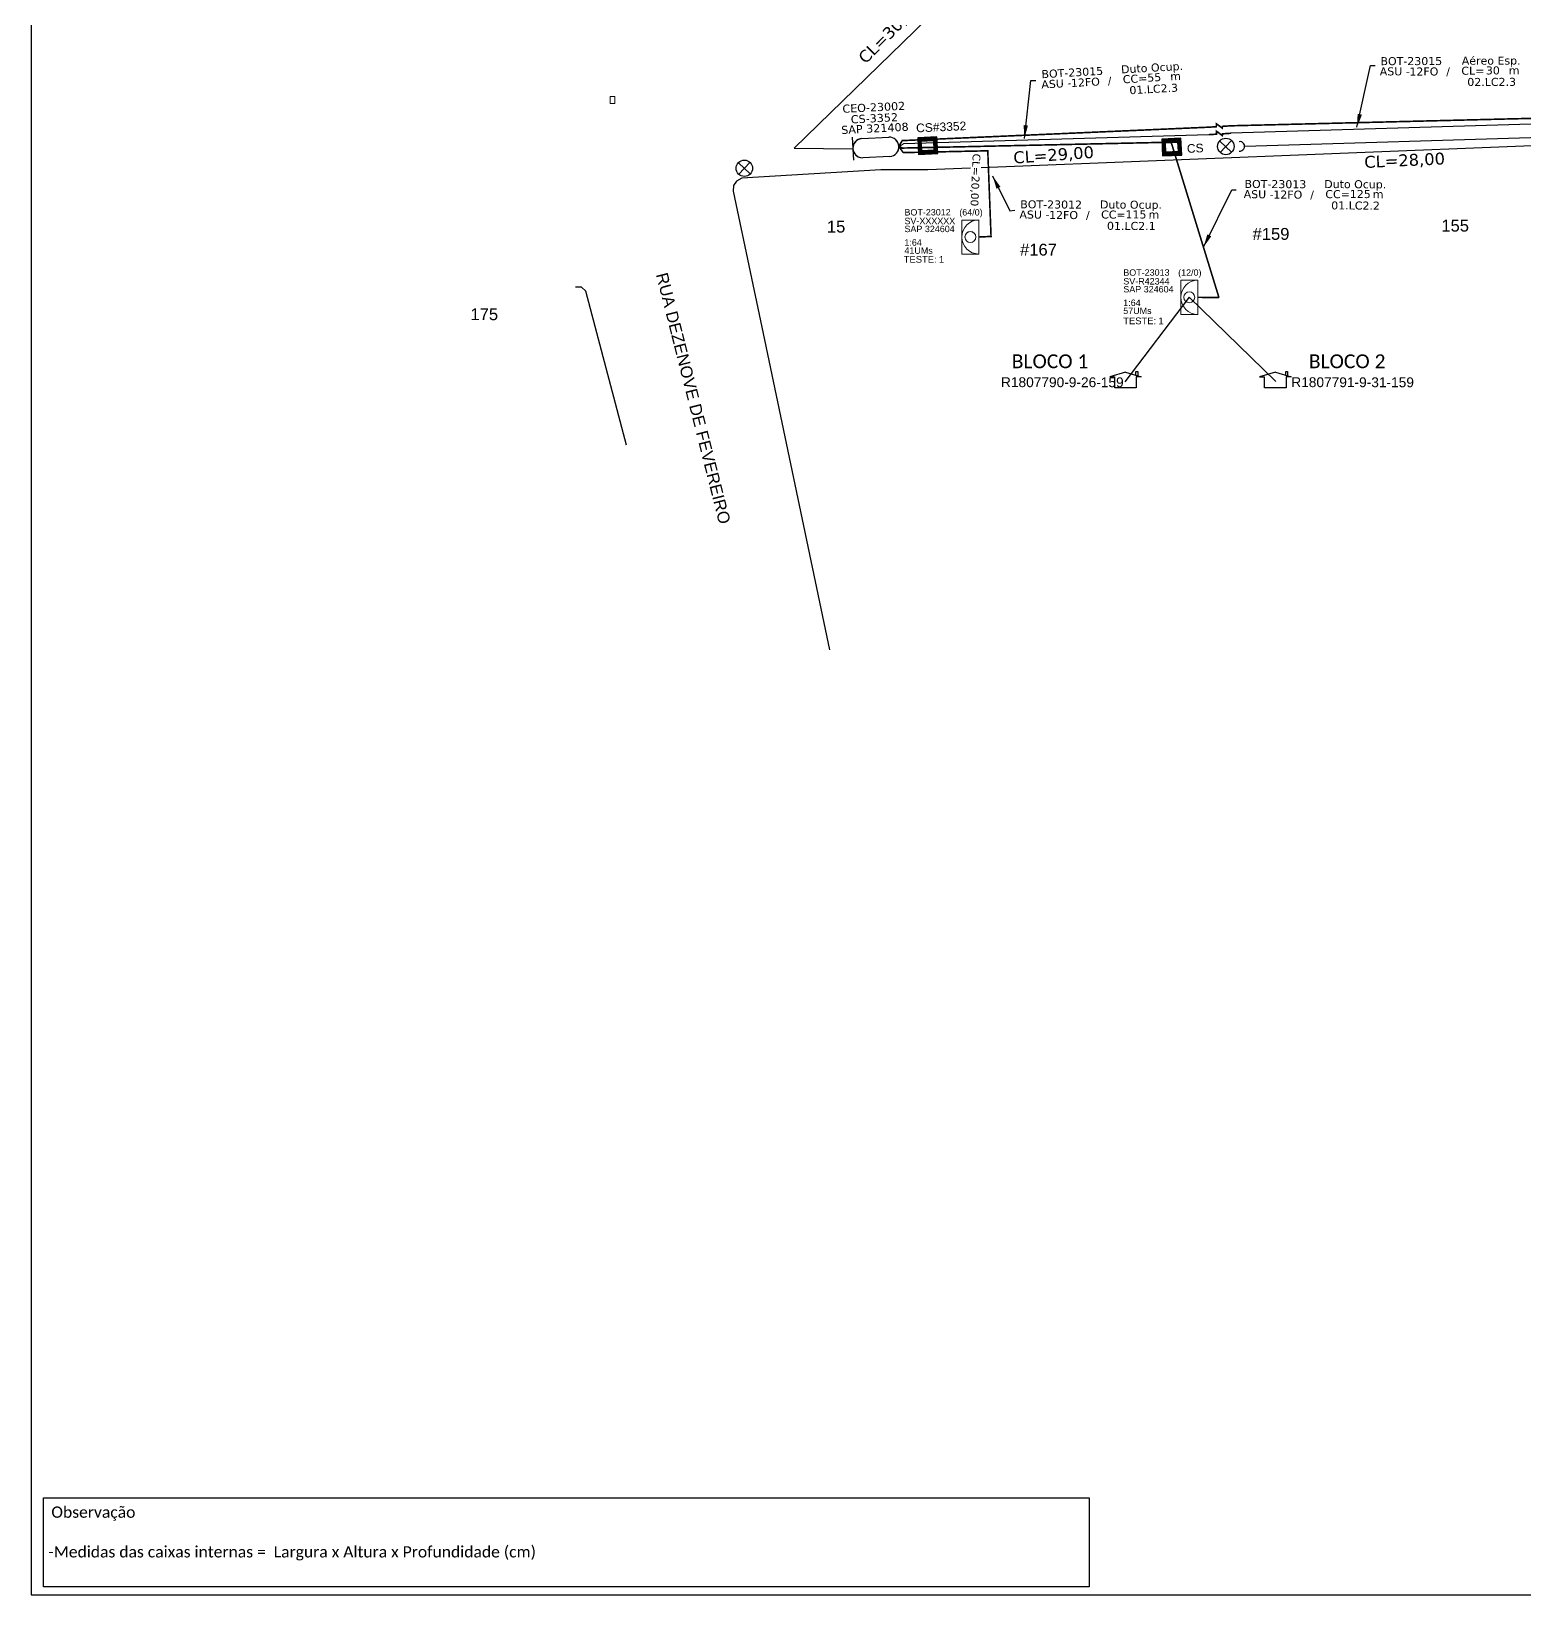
# Model space of a CAD drawing. Header units: metres. Extents: x -553 to 1164, y 1114 to 1708.
# Drawn here: x -553 to -329.1, y 1114.4 to 1348.8 of the extents above; entities that cross this region are included whole.
import ezdxf
from ezdxf.enums import TextEntityAlignment as Align

# ---------------------------------------------------------------- set-up
doc = ezdxf.new("R2010")
doc.units = ezdxf.units.M
for name, color, linetype in [('10.1-Caixas Subterrâneas', 5, 'Continuous'), ('20.4-CEOS', 1, 'Continuous'), ('20.5-CEO', 1, 'Continuous'), ('Ancoragem Fachada', 7, 'Continuous'), ('CAP a instalar', 1, 'Continuous'), ('celulas gpon', 7, 'Continuous'), ('label_cabos', 7, 'Continuous'), ('locais', 7, 'Continuous'), ('Numeração Texto', 34, 'Continuous'), ('QUADRA', 7, 'Continuous'), ('Subida Lateral', 5, 'Continuous'), ('surveys', 7, 'Continuous'), ('surveys legendas', 7, 'Continuous')]:
    doc.layers.add(name, color=color, linetype=linetype)
for name, color, linetype, lineweight in [("20.0-LEGENDA DOS CDO'S", 1, 'Continuous', 0), ('20.1-CDO_INTERIOR', 1, 'Continuous', 0), ('20.6-CORDOALHA_SUPORTE', 7, 'Continuous', 25), ('Segmento Logradouro Texto', 238, 'Continuous', 0)]:
    doc.layers.add(name, color=color, linetype=linetype, lineweight=lineweight)
doc.styles.add('ARIAL', font='arial.ttf')
doc.styles.add('DIGICADE', font='arial.ttf')
doc.styles.add('ROMANS', font='arial.ttf')
doc.styles.add('siredit', font='verdana.ttf')
doc.styles.add('WMF-Calibri0', font='calibri.ttf')
doc.linetypes.add('FENCELINE1', pattern='A,0.25,-0.1,[133,ltypeshp.shx,S=0.1,R=0,X=-0.1,Y=0],-0.1,1', length=1.45)
doc.dimstyles.new('CC', dxfattribs={"dimtxt": 1, "dimasz": 2, "dimexe": 0.18, "dimexo": 0.0625, "dimgap": 0.09, "dimtad": 0, "dimdec": 0, "dimrnd": 1, "dimzin": 0, "dimdsep": 46, "dimtxsty": 'siredit', "dimblk": 'NONE', "dimcen": 0, "dimse1": 1, "dimse2": 1, "dimsd1": 1, "dimsd2": 1, "dimclrt": 7, "dimadec": 0, "dimazin": 0, "dimtfac": 1, "dimtdec": 0, "dimtofl": 0, "dimtmove": 0, "dimatfit": 3, "dimfxl": 1, "dimtolj": 1, "dimtzin": 0, "dimarcsym": 0})

# ---------------------------------------------------------------- blocks, each defined once
blk = doc.blocks.new('SURVEY_SURVEY')
for p, q in [((0, 0.0000127), (-0.0000126, 0.000009)), ((0, 0.0000127), (0.0000126, 0.000009)), ((0.0000084, 0.0000132), (0.0000098, 0.0000132)), ((0.0000084, 0.0000103), (0.0000084, 0.0000132)), ((0.0000098, 0.0000132), (0.0000098, 0.0000099)), ((-0.0000126, 0.000009), (-0.0000086, 0.000009)), ((-0.0000086, 0), (-0.0000086, 0.000009)), ((0.0000086, 0), (-0.0000086, 0)), ((0.0000126, 0.000009), (0.0000086, 0.000009)), ((0.0000086, 0.000009), (0.0000086, 0))]:
    blk.add_line(p, q)
blk = doc.blocks.new('POLE_POLE')
at = {"color": 1}
for p, q in [((-0.0000033, 0.0000125), (0.0000083, 0.0000017)), ((0.0000079, 0.0000128), (-0.0000029, 0.0000013))]:
    blk.add_line(p, q, dxfattribs=at)
blk.add_circle((0.0000026, 0.0000072), 0.00000805, dxfattribs=at)
blk = doc.blocks.new('Inst CDOI-12 ADAP C-SPL 1x 1-8')
at = {"layer": '20.1-CDO_INTERIOR', "color": 1, "lineweight": 18}
blk.add_lwpolyline([(-2.12, -2.13), (-2.12, 2.12), (0, 2.12), (0.01, -2.13)], close=True, dxfattribs=at)
blk.add_circle((-1.06, 0), 0.68, dxfattribs=at)
blk.add_arc((0.01, 0), 2.13, 90.0276, 270.0276, dxfattribs=at)
at = {"layer": "20.0-LEGENDA DOS CDO'S"}
for tag, p, style, flags in [('ID_ATIVIDADE', (-9.3, 3.78), 'ARIAL', 3), ('FATOR', (-1.5, 3.78), 'ARIAL', 1), ('QTDE', (-9.18, -3.66), 'DIGICADE', 3)]:
    blk.add_attdef(tag, p, '', height=0.8, rotation=0.118, dxfattribs=dict(at, style=style, flags=flags))
at = {"layer": "20.0-LEGENDA DOS CDO'S", "style": 'ARIAL'}
for tag, p, rotation in [('SURVEY', (-9.3, 1.6), 359.9724), ('FID', (-9.3, 2.69), 0.118), ('SAP', (-9.3, 0.61), 359.9724), ('1:XX', (-9.31, -1.08), 359.9724), ('UMS', (-9.31, -2.09), 359.9724)]:
    blk.add_attdef(tag, p, '', height=0.8, rotation=rotation, dxfattribs=at)
blk.add_attdef('FIBRAS_UTILIZADAS', text='', height=0.8, rotation=359.9724, dxfattribs=at).set_placement((-0.99, 2.69), align=Align.CENTER)
blk = doc.blocks.new('*X12')
at = {"color": 0, "linetype": 'Continuous'}
for p, q in [((-1.25, 0.34099), (-0.49099, 1.1)), ((-1.25, 0.517767), (-0.667767, 1.1)), ((-1.25, 0.694544), (-0.844544, 1.1)), ((-1.25, 0.87132), (-1.02132, 1.1)), ((-1.25, 1.048097), (-1.198097, 1.1)), ((-1.25, 0.164214), (-0.8035, 0.610714)), ((-1.25, -0.012563), (-0.8035, 0.433937)), ((-1.25, -0.18934), (-0.8035, 0.25716)), ((-1.25, -0.366117), (-0.8035, 0.080383)), ((-0.789214, 0.625), (-0.314214, 1.1)), ((-0.612437, 0.625), (-0.137437, 1.1)), ((-0.43566, 0.625), (0.03934, 1.1)), ((-0.258883, 0.625), (0.216117, 1.1)), ((-0.082107, 0.625), (0.392893, 1.1)), ((0.09467, 0.625), (0.56967, 1.1)), ((0.271447, 0.625), (0.746447, 1.1)), ((0.448223, 0.625), (0.923223, 1.1)), ((0.625, 0.625), (1.1, 1.1)), ((0.801777, 0.625), (1.25, 1.073223)), ((0.8035, 0.449947), (1.25, 0.896447)), ((0.8035, 0.27317), (1.25, 0.71967)), ((0.8035, 0.096393), (1.25, 0.542893)), ((0.8035, -0.080383), (1.25, 0.366117)), ((0.8035, -0.25716), (1.25, 0.18934)), ((0.8035, -0.433937), (1.25, 0.012563)), ((-1.25, -0.542893), (-0.8035, -0.096393)), ((-1.25, -0.71967), (-0.8035, -0.27317)), ((-1.25, -0.896447), (-0.8035, -0.449947)), ((-1.25, -1.073223), (-0.801777, -0.625)), ((-1.1, -1.1), (-0.625, -0.625)), ((-0.923223, -1.1), (-0.448223, -0.625)), ((-0.746447, -1.1), (-0.271447, -0.625)), ((-0.56967, -1.1), (-0.09467, -0.625)), ((-0.392893, -1.1), (0.082107, -0.625)), ((-0.216117, -1.1), (0.258883, -0.625)), ((-0.03934, -1.1), (0.43566, -0.625)), ((0.137437, -1.1), (0.612437, -0.625)), ((0.314214, -1.1), (0.789214, -0.625)), ((0.49099, -1.1), (1.25, -0.34099)), ((0.667767, -1.1), (1.25, -0.517767)), ((0.8035, -0.610714), (1.25, -0.164214)), ((0.844544, -1.1), (1.25, -0.694544)), ((1.02132, -1.1), (1.25, -0.87132)), ((1.198097, -1.1), (1.25, -1.048097))]:
    blk.add_line(p, q, dxfattribs=at)
blk = doc.blocks.new('MANHOLE_MQ')
at = {"color": 0, "linetype": 'Continuous'}
for p, q in [((0.0000062, 0.0000057), (-0.0000063, 0.0000057)), ((-0.0000063, 0.0000057), (-0.0000063, -0.0000053)), ((-0.000004, 0.0000033), (0.000004, 0.0000033)), ((-0.000004, -0.0000029), (-0.000004, 0.0000033)), ((0.000004, 0.0000033), (0.000004, -0.0000029)), ((0.0000062, -0.0000053), (0.0000062, 0.0000057)), ((-0.0000063, -0.0000053), (0.0000062, -0.0000053)), ((0.000004, -0.0000029), (-0.000004, -0.0000029)), ((0.000004, -0.0000029), (0.000004, -0.0000029))]:
    blk.add_line(p, q, dxfattribs=at)
at = {"color": 0, "linetype": 'Continuous', "xscale": 5e-06, "yscale": 5e-06, "zscale": 1e-05}
blk.add_blockref('*X12', (0, 0.0000002), dxfattribs=at)
blk = doc.blocks.new('*U60')
at = {"layer": '20.5-CEO'}
for p, q in [((-1.56, 1.26), (1.8, 1.26)), ((1.8, -1.13), (-1.56, -1.13))]:
    blk.add_line(p, q, dxfattribs=at)
blk.add_lwpolyline([(-2.75, 1.51), (-2.75, -1.38)], dxfattribs=at)
for centre, start, end in [((-1.56, 0.07), 90, 270), ((1.8, 0.07), 270, 90)]:
    blk.add_arc(centre, 1.2, start, end, dxfattribs=at)
at = {"layer": '20.5-CEO', "color": 7, "style": 'siredit'}
for tag, p in [('LOCAL', (0.12, 4.23)), ('FID', (0.11, 5.61)), ('SAP', (0.12, 2.97)), ('FIBRAS_RESERVA', (0.12, -1.94))]:
    blk.add_attdef(tag, text='', height=1.01, dxfattribs=at).set_placement(p, align=Align.TOP_CENTER)
for tag, flags, p in [('ID_ATIVIDADE', 3, (0.11, -3.51)), ('FATOR', 1, (0.11, -4.82))]:
    blk.add_attdef(tag, text='', height=1.01, dxfattribs=dict(at, flags=flags)).set_placement(p, align=Align.TOP_CENTER)
at = {"layer": '20.5-CEO', "color": 7, "style": 'siredit', "flags": 3}
blk.add_attdef('QTDE', (-4.88, -7.06), '', height=1.01, dxfattribs=at)
blk = doc.blocks.new('Inst CB DT OCUP CFOA-SM-ASU-120-S-12')
at = {"layer": 'label_cabos', "color": 0, "style": 'siredit'}
for tag, flags, p in [('ID_ATIVIDADE', 3, (1.31, 2.67)), ('FATOR', 1, (11.56, 2.55))]:
    blk.add_attdef(tag, text='', height=1, rotation=359.69, dxfattribs=dict(at, flags=flags)).set_placement(p, align=Align.MIDDLE_CENTER)
for tag, p in [('TIPO_CABO', (1.26, 0)), ('DESTINO_CABO', (3.13, 1.26)), ('CABO', (4.69, -0.05)), ('/', (7.71, -0.05)), ('LANCE', (10.91, 0)), ('TIPO_CABO', (13.11, 1.24)), ('UND', (15.96, 0)), ('FID', (13.15, -1.41))]:
    blk.add_attdef(tag, text='', height=1, rotation=359.69, dxfattribs=at).set_placement(p, align=Align.MIDDLE_CENTER)
blk.add_attdef('QTDE', (12.43, -0.47), '', height=1, rotation=359.69, dxfattribs=at)
blk = doc.blocks.new('_None')
blk = doc.blocks.new('Inst CB ESP CFOA-SM-ASU-120-S-12')
at = {"layer": 'label_cabos', "color": 0, "style": 'siredit'}
for tag, flags, p in [('ID_ATIVIDADE', 3, (1.31, 2.67)), ('FATOR', 1, (11.56, 2.55))]:
    blk.add_attdef(tag, text='', height=1, rotation=359.69, dxfattribs=dict(at, flags=flags)).set_placement(p, align=Align.MIDDLE_CENTER)
for tag, p in [('TIPO_CABO', (1.26, 0)), ('DESTINO_CABO', (3.13, 1.26)), ('CABO', (4.69, -0.05)), ('/', (7.71, -0.05)), ('LANCE', (10.81, 0)), ('TIPO_CABO', (13.11, 1.24)), ('UND', (15.96, 0)), ('FID', (13.15, -1.41))]:
    blk.add_attdef(tag, text='', height=1, rotation=359.69, dxfattribs=at).set_placement(p, align=Align.MIDDLE_CENTER)
blk.add_attdef('QTDE', (12.43, -0.47), '', height=1, rotation=359.69, dxfattribs=at)
blk = doc.blocks.new('Teste  FTTH')
at = {"color": 0, "lineweight": 0, "style": 'ROMANS'}
for tag, p in [('TESTE', (-2.3, -0.29)), ('QTDE', (0.21, -0.29))]:
    blk.add_attdef(tag, p, '', height=0.48, dxfattribs=at)
for tag, p, flags in [('FID', (-2.23, -1.25), 1), ('FATOR', (-2.23, -2.03), 3), ('ID_ATIVIDADE', (-2.23, -2.72), 3)]:
    blk.add_attdef(tag, p, '', height=0.48, dxfattribs=dict(at, flags=flags))

msp = doc.modelspace()

# ---------------------------------------------------------------- linework, layer by layer
at = {"color": 7}
msp.add_lwpolyline([(-552.97, 1114.37), (288.03, 1114.37), (288.03, 1708.37), (-552.97, 1708.37)], close=True, dxfattribs=at)
at = {"color": 4}
for points in [[(-379.36, 1308.87), (-389.01, 1296.18)], [(-379.36, 1308.87), (-366.4, 1296.26)]]:
    msp.add_lwpolyline(points, dxfattribs=at)
msp.add_lwpolyline([(-551.12, 1128.92), (-394.38, 1128.92), (-394.38, 1115.57), (-551.12, 1115.57)], close=True)
at = {"layer": '20.1-CDO_INTERIOR', "color": 8, "lineweight": 18}
msp.add_lwpolyline([(-413.44, 1315.35), (-413.45, 1320.45), (-410.9, 1320.46), (-410.89, 1315.36)], close=True, dxfattribs=at)
msp.add_lwpolyline([(-413.44, 1315.35), (-413.45, 1320.45), (-410.9, 1320.46), (-410.89, 1315.36)], close=True, dxfattribs=at)
msp.add_lwpolyline([(-413.44, 1315.35), (-413.45, 1320.45), (-410.9, 1320.46), (-410.89, 1315.36)], close=True, dxfattribs=at)
msp.add_circle((-412.17, 1317.9), 0.816, dxfattribs=at)
msp.add_circle((-412.17, 1317.9), 0.816, dxfattribs=at)
msp.add_circle((-412.17, 1317.9), 0.816, dxfattribs=at)
msp.add_arc((-410.9, 1317.91), 2.55, 90.0276, 270.0276, dxfattribs=at)
msp.add_arc((-410.9, 1317.91), 2.55, 90.0276, 270.0276, dxfattribs=at)
msp.add_arc((-410.9, 1317.91), 2.55, 90.0276, 270.0276, dxfattribs=at)
at = {"layer": '20.5-CEO', "color": 5}
for p, q in [((-428.43, 1332.66), (-424.41, 1332.86)), ((-428.43, 1332.66), (-424.41, 1332.86)), ((-428.43, 1332.66), (-424.41, 1332.86)), ((-424.26, 1330), (-428.28, 1329.79)), ((-424.26, 1330), (-428.28, 1329.79)), ((-424.26, 1330), (-428.28, 1329.79))]:
    msp.add_line(p, q, dxfattribs=at)
msp.add_lwpolyline([(-429.88, 1332.88), (-429.7, 1329.43)], dxfattribs=at)
msp.add_lwpolyline([(-429.88, 1332.88), (-429.7, 1329.43)], dxfattribs=at)
msp.add_lwpolyline([(-429.88, 1332.88), (-429.7, 1329.43)], dxfattribs=at)
for centre, start, end in [((-428.36, 1331.23), 92.8774, 272.8774), ((-428.36, 1331.23), 92.8774, 272.8774), ((-428.36, 1331.23), 92.8774, 272.8774), ((-424.33, 1331.43), 272.8774, 92.8774), ((-424.33, 1331.43), 272.8774, 92.8774), ((-424.33, 1331.43), 272.8774, 92.8774)]:
    msp.add_arc(centre, 1.44, start, end, dxfattribs=at)
at = {"layer": '20.6-CORDOALHA_SUPORTE'}
msp.add_line((-371.01, 1331.52), (-324.89, 1332.92), dxfattribs=at)
msp.add_arc((-371.78, 1331.5), 0.707, 261.8733, 100.3229, dxfattribs=at)
at = {"layer": 'CAP a instalar', "color": 7, "ltscale": 5}
for p, q in [((-416.84, 1352.38), (-438.59, 1331.25)), ((-422.9, 1331.5), (-422.23, 1331.86)), ((-376.43, 1333.25), (-422.23, 1331.86)), ((-438.59, 1331.25), (-429.79, 1331.15))]:
    msp.add_line(p, q, dxfattribs=at)
at = {"layer": 'CAP a instalar', "color": 7, "linetype": 'FENCELINE1', "ltscale": 5}
msp.add_line((-326.45, 1334.88), (-373.1, 1333.46), dxfattribs=at)
at = {"layer": 'CAP a instalar', "linetype": 'FENCELINE1', "ltscale": 5}
msp.add_line((-373.1, 1333.46), (-373.1, 1333.46), dxfattribs=at)
at = {"layer": 'CAP a instalar', "color": 8, "ltscale": 5, "const_width": 0.24}
for points in [[(-422.9, 1331.5), (-422.39, 1332.36), (-376.45, 1334.37)], [(-422.9, 1331.5), (-422.26, 1330.56)], [(-422.26, 1330.56), (-409.57, 1330.83), (-409.08, 1317.99), (-410.9, 1317.91)]]:
    msp.add_lwpolyline(points, dxfattribs=at)
at = {"layer": 'CAP a instalar', "color": 8, "linetype": 'FENCELINE1', "ltscale": 5, "const_width": 0.24}
msp.add_lwpolyline([(-373.12, 1334.58), (-325.32, 1335.76)], dxfattribs=at)
at = {"layer": 'CAP a instalar', "ltscale": 5, "const_width": 0.24}
for points in [[(-422.9, 1331.5), (-422.39, 1331.24), (-382.08, 1332.12), (-382.08, 1332.12)], [(-382.08, 1332.12), (-374.91, 1308.82)], [(-378.08, 1308.87), (-374.91, 1308.82), (-374.91, 1308.82)]]:
    msp.add_lwpolyline(points, dxfattribs=at)
at = {"layer": 'QUADRA', "color": 3}
for points in [[(-256.03, 1325.24), (-257.82, 1332.64), (-258.46, 1333.27), (-269.63, 1333.27), (-303.21, 1332.43), (-308.84, 1332.43), (-309.63, 1332), (-310.11, 1331.37), (-310.15, 1330.31), (-309.21, 1325.65), (-308.31, 1320.35), (-308.75, 1319.72), (-309.53, 1319.51), (-313.57, 1318.45), (-314.47, 1318.45), (-315.22, 1318.66), (-315.6, 1319.51), (-316.74, 1324.17), (-318.36, 1330.74), (-318.98, 1330.95), (-319.83, 1331.37), (-324.86, 1331.58), (-327.95, 1331.58), (-410.55, 1328.3)], [(-412.15, 1328.23), (-418.55, 1327.98), (-425.58, 1327.98), (-446.46, 1326.71), (-447.24, 1326.28), (-447.71, 1325.65), (-447.75, 1324.8), (-443.25, 1303.43)], [(-463.72, 1286.68), (-469.82, 1309.77), (-470.48, 1310.4), (-471.37, 1310.4)], [(-443.25, 1303.43), (-433.28, 1256.03)]]:
    msp.add_lwpolyline(points, dxfattribs=at)
at = {"layer": 'Segmento Logradouro Texto'}
msp.add_lwpolyline([(-466.18, 1337.93), (-466.18, 1338.99), (-465.46, 1338.99), (-465.46, 1337.93)], close=True, dxfattribs=at)
at = {"layer": 'Subida Lateral', "color": 5, "const_width": 0.24}
for points in [[(-376.45, 1334.37), (-375.31, 1334.44), (-375.3, 1334.88), (-374.42, 1334.24), (-374.38, 1334.5), (-373.12, 1334.58)], [(-376.43, 1333.25), (-375.29, 1333.32), (-375.28, 1333.76), (-374.41, 1333.12), (-374.37, 1333.38), (-373.1, 1333.46)]]:
    msp.add_lwpolyline(points, dxfattribs=at)

# ---------------------------------------------------------------- block references
at = {"color": 8, "lineweight": 0}
ref = msp.add_blockref('Inst CDOI-12 ADAP C-SPL 1x 1-8', (-410.9, 1317.91), dxfattribs=dict(at, xscale=1.2, yscale=1.2, zscale=1.2))
ref.add_attrib('FIBRAS_UTILIZADAS', '(64/0)', dxfattribs={"layer": "20.0-LEGENDA DOS CDO'S", "color": 0, "height": 0.96, "rotation": 359.9724, "style": 'ARIAL'}).set_placement((-412.09, 1321.13), align=Align.CENTER)
ref.add_attrib('SURVEY', 'SV-XXXXXX', (-422.06, 1319.83), dxfattribs={"layer": "20.0-LEGENDA DOS CDO'S", "color": 0, "height": 0.96, "rotation": 359.9724, "style": 'ARIAL'})
ref.add_attrib('SAP', 'SAP 324604', (-422.06, 1318.64), dxfattribs={"layer": "20.0-LEGENDA DOS CDO'S", "color": 0, "height": 0.96, "rotation": 359.9724, "style": 'ARIAL'})
ref.add_attrib('1:XX', '1:64', (-422.07, 1316.61), dxfattribs={"layer": "20.0-LEGENDA DOS CDO'S", "color": 0, "height": 0.96, "rotation": 359.9724, "style": 'ARIAL'})
ref.add_attrib('UMS', '41UMs', (-422.07, 1315.39), dxfattribs={"layer": "20.0-LEGENDA DOS CDO'S", "color": 0, "height": 0.96, "rotation": 359.9724, "style": 'ARIAL'})
ref.add_attrib('FID', 'BOT-23012', (-422.06, 1321.13), dxfattribs={"layer": "20.0-LEGENDA DOS CDO'S", "color": 8, "height": 0.96, "rotation": 0.118, "style": 'ARIAL'})
at = {"color": 0, "lineweight": 0, "xscale": 1.2, "yscale": 1.2, "zscale": 1.2}
msp.add_blockref('Inst CDOI-12 ADAP C-SPL 1x 1-8', (-378.09, 1308.87), dxfattribs=at).add_auto_attribs({'FIBRAS_UTILIZADAS': '(12/0)', 'SURVEY': 'SV-R42344', 'SAP': 'SAP 324604', '1:XX': '1:64', 'UMS': '57UMs', 'FID': 'BOT-23013'})
at = {"layer": '10.1-Caixas Subterrâneas', "color": 30, "xscale": 229527.4222264263, "yscale": 229527.4222264275, "zscale": 229527.4222264265, "rotation": 182.8336503424179}
msp.add_blockref('MANHOLE_MQ', (-418.59, 1331.65), dxfattribs=at)
at = {"layer": '10.1-Caixas Subterrâneas', "color": 5, "xscale": 229527.4222264263, "yscale": 229527.4222264275, "zscale": 229527.4222264265, "rotation": 182.8336503424179}
msp.add_blockref('MANHOLE_MQ', (-382, 1331.43), dxfattribs=at)
at = {"layer": "20.0-LEGENDA DOS CDO'S", "color": 8, "lineweight": 0, "xscale": 2.100599999958962, "yscale": 2.100599998980761, "zscale": 2.1006, "rotation": 3.127576981831233e-05}
msp.add_blockref('Teste  FTTH', (-417.34, 1314.66), dxfattribs=at).add_auto_attribs({'TESTE': 'TESTE:', 'QTDE': '1'})
at = {"layer": "20.0-LEGENDA DOS CDO'S", "lineweight": 0, "xscale": 2.100599999958962, "yscale": 2.100599998980761, "zscale": 2.1006, "rotation": 3.127576981831233e-05}
msp.add_blockref('Teste  FTTH', (-384.43, 1305.44), dxfattribs=at).add_auto_attribs({'TESTE': 'TESTE:', 'QTDE': '1'})
at = {"layer": '20.5-CEO', "color": 5, "lineweight": 0}
ref = msp.add_blockref('*U60', (-426.49, 1331.24), dxfattribs=dict(at, xscale=1.2, yscale=1.2, zscale=1.2, rotation=2.877406813369905))
ref.add_attrib('LOCAL', 'CS-3352', dxfattribs={"color": 5, "height": 1.217, "rotation": 2.8774, "style": 'siredit'}).set_placement((-426.6, 1336.32), align=Align.TOP_CENTER)
ref.add_attrib('SAP', 'SAP 321408', dxfattribs={"color": 5, "height": 1.217, "rotation": 2.8774, "style": 'siredit'}).set_placement((-426.52, 1334.81), align=Align.TOP_CENTER)
ref.add_attrib('FID', 'CEO-23002', dxfattribs={"layer": '20.4-CEOS', "color": 5, "height": 1.212, "rotation": 2.8774, "style": 'siredit'}).set_placement((-426.69, 1337.96), align=Align.TOP_CENTER)
at = {"layer": 'label_cabos', "color": 0, "lineweight": 0}
ref = msp.add_blockref('Inst CB DT OCUP CFOA-SM-ASU-120-S-12', (-400.55, 1340.82), dxfattribs=dict(at, xscale=1.2, yscale=1.2, zscale=1.2, rotation=3.576334335049773))
ref.add_attrib('DESTINO_CABO', 'BOT-23015', dxfattribs={"color": 0, "height": 1.2, "rotation": 3.2663, "style": 'siredit'}).set_placement((-396.9, 1342.57), align=Align.MIDDLE_CENTER)
ref.add_attrib('CABO', '12FO', dxfattribs={"color": 0, "height": 1.2, "rotation": 3.2663, "style": 'siredit'}).set_placement((-394.94, 1341.11), align=Align.MIDDLE_CENTER)
ref.add_attrib('TIPO_CABO', 'Duto Ocup.', dxfattribs={"color": 0, "height": 1.2, "rotation": 3.2663, "style": 'siredit'}).set_placement((-384.95, 1343.29), align=Align.MIDDLE_CENTER)
ref.add_attrib('/', '/', dxfattribs={"color": 0, "height": 1.2, "rotation": 3.2663, "style": 'siredit'}).set_placement((-391.31, 1341.34), align=Align.MIDDLE_CENTER)
ref.add_attrib('TIPO_CABO', 'ASU - ', dxfattribs={"color": 0, "height": 1.2, "rotation": 3.2663, "style": 'siredit'}).set_placement((-399.04, 1340.91), align=Align.MIDDLE_CENTER)
ref.add_attrib('FID', '01.LC2.3', dxfattribs={"color": 0, "height": 1.2, "rotation": 3.2663, "style": 'siredit'}).set_placement((-384.7, 1340.11), align=Align.MIDDLE_CENTER)
ref.add_attrib('LANCE', 'CC=', dxfattribs={"color": 0, "height": 1.2, "rotation": 3.2663, "style": 'siredit'}).set_placement((-387.49, 1341.64), align=Align.MIDDLE_CENTER)
ref.add_attrib('QTDE', '55', (-385.63, 1341.18), dxfattribs={"color": 0, "height": 1.2, "rotation": 3.2663, "style": 'siredit'})
ref.add_attrib('UND', 'm', dxfattribs={"color": 0, "height": 1.2, "rotation": 3.2663, "style": 'siredit'}).set_placement((-381.43, 1342.02), align=Align.MIDDLE_CENTER)
at = {"layer": 'label_cabos'}
ref = msp.add_blockref('Inst CB ESP CFOA-SM-ASU-120-S-12', (-349.82, 1342.73), dxfattribs=dict(at, xscale=1.2, yscale=1.2, zscale=1.2, rotation=0.463463698299631))
ref.add_attrib('DESTINO_CABO', 'BOT-23015', dxfattribs={"color": 0, "height": 1.2, "rotation": 0.1535, "style": 'siredit'}).set_placement((-346.07, 1344.28), align=Align.MIDDLE_CENTER)
ref.add_attrib('TIPO_CABO', 'Aéreo Esp.', dxfattribs={"color": 0, "height": 1.2, "rotation": 0.1535, "style": 'siredit'}).set_placement((-334.1, 1344.35), align=Align.MIDDLE_CENTER)
ref.add_attrib('CABO', '12FO', dxfattribs={"color": 0, "height": 1.2, "rotation": 0.1535, "style": 'siredit'}).set_placement((-344.19, 1342.72), align=Align.MIDDLE_CENTER)
ref.add_attrib('/', '/', dxfattribs={"color": 0, "height": 1.2, "rotation": 0.1535, "style": 'siredit'}).set_placement((-340.56, 1342.75), align=Align.MIDDLE_CENTER)
ref.add_attrib('TIPO_CABO', 'ASU - ', dxfattribs={"color": 0, "height": 1.2, "rotation": 0.1535, "style": 'siredit'}).set_placement((-348.3, 1342.74), align=Align.MIDDLE_CENTER)
ref.add_attrib('FID', '02.LC2.3', dxfattribs={"color": 0, "height": 1.2, "rotation": 0.1535, "style": 'siredit'}).set_placement((-334.03, 1341.16), align=Align.MIDDLE_CENTER)
ref.add_attrib('LANCE', 'CL=', dxfattribs={"color": 0, "height": 1.2, "rotation": 0.1535, "style": 'siredit'}).set_placement((-336.85, 1342.84), align=Align.MIDDLE_CENTER)
ref.add_attrib('QTDE', '30', (-334.9, 1342.28), dxfattribs={"color": 0, "height": 1.2, "rotation": 0.1535, "style": 'siredit'})
ref.add_attrib('UND', 'm', dxfattribs={"color": 0, "height": 1.2, "rotation": 0.1535, "style": 'siredit'}).set_placement((-330.66, 1342.89), align=Align.MIDDLE_CENTER)
at = {"layer": 'label_cabos', "color": 0, "lineweight": 0}
ref = msp.add_blockref('Inst CB DT OCUP CFOA-SM-ASU-120-S-12', (-370.21, 1324.33), dxfattribs=dict(at, xscale=1.2, yscale=1.2, zscale=1.2))
ref.add_attrib('DESTINO_CABO', 'BOT-23013', dxfattribs={"color": 0, "height": 1.2, "rotation": 359.69, "style": 'siredit'}).set_placement((-366.45, 1325.84), align=Align.MIDDLE_CENTER)
ref.add_attrib('CABO', '12FO', dxfattribs={"color": 0, "height": 1.2, "rotation": 359.69, "style": 'siredit'}).set_placement((-364.59, 1324.27), align=Align.MIDDLE_CENTER)
ref.add_attrib('TIPO_CABO', 'Duto Ocup.', dxfattribs={"color": 0, "height": 1.2, "rotation": 359.69, "style": 'siredit'}).set_placement((-354.48, 1325.82), align=Align.MIDDLE_CENTER)
ref.add_attrib('/', '/', dxfattribs={"color": 0, "height": 1.2, "rotation": 359.69, "style": 'siredit'}).set_placement((-360.95, 1324.27), align=Align.MIDDLE_CENTER)
ref.add_attrib('TIPO_CABO', 'ASU - ', dxfattribs={"color": 0, "height": 1.2, "rotation": 359.69, "style": 'siredit'}).set_placement((-368.7, 1324.32), align=Align.MIDDLE_CENTER)
ref.add_attrib('FID', '01.LC2.2', dxfattribs={"color": 0, "height": 1.2, "rotation": 359.69, "style": 'siredit'}).set_placement((-354.43, 1322.63), align=Align.MIDDLE_CENTER)
ref.add_attrib('LANCE', 'CC=', dxfattribs={"color": 0, "height": 1.2, "rotation": 359.69, "style": 'siredit'}).set_placement((-357.12, 1324.33), align=Align.MIDDLE_CENTER)
ref.add_attrib('QTDE', '125', (-355.3, 1323.76), dxfattribs={"color": 0, "height": 1.2, "rotation": 359.69, "style": 'siredit'})
ref.add_attrib('UND', 'm', dxfattribs={"color": 0, "height": 1.2, "rotation": 359.69, "style": 'siredit'}).set_placement((-351.05, 1324.33), align=Align.MIDDLE_CENTER)
ref = msp.add_blockref('Inst CB DT OCUP CFOA-SM-ASU-120-S-12', (-403.83, 1321.27), dxfattribs=dict(at, xscale=1.2, yscale=1.2, zscale=1.2))
ref.add_attrib('DESTINO_CABO', 'BOT-23012', dxfattribs={"color": 0, "height": 1.2, "rotation": 359.69, "style": 'siredit'}).set_placement((-400.07, 1322.79), align=Align.MIDDLE_CENTER)
ref.add_attrib('CABO', '12FO', dxfattribs={"color": 0, "height": 1.2, "rotation": 359.69, "style": 'siredit'}).set_placement((-398.21, 1321.21), align=Align.MIDDLE_CENTER)
ref.add_attrib('TIPO_CABO', 'Duto Ocup.', dxfattribs={"color": 0, "height": 1.2, "rotation": 359.69, "style": 'siredit'}).set_placement((-388.1, 1322.76), align=Align.MIDDLE_CENTER)
ref.add_attrib('/', '/', dxfattribs={"color": 0, "height": 1.2, "rotation": 359.69, "style": 'siredit'}).set_placement((-394.57, 1321.21), align=Align.MIDDLE_CENTER)
ref.add_attrib('TIPO_CABO', 'ASU - ', dxfattribs={"color": 0, "height": 1.2, "rotation": 359.69, "style": 'siredit'}).set_placement((-402.32, 1321.27), align=Align.MIDDLE_CENTER)
ref.add_attrib('FID', '01.LC2.1', dxfattribs={"color": 0, "height": 1.2, "rotation": 359.69, "style": 'siredit'}).set_placement((-388.05, 1319.57), align=Align.MIDDLE_CENTER)
ref.add_attrib('LANCE', 'CC=', dxfattribs={"color": 0, "height": 1.2, "rotation": 359.69, "style": 'siredit'}).set_placement((-390.74, 1321.27), align=Align.MIDDLE_CENTER)
ref.add_attrib('QTDE', '115', (-388.92, 1320.7), dxfattribs={"color": 0, "height": 1.2, "rotation": 359.69, "style": 'siredit'})
ref.add_attrib('UND', 'm', dxfattribs={"color": 0, "height": 1.2, "rotation": 359.69, "style": 'siredit'}).set_placement((-384.67, 1321.27), align=Align.MIDDLE_CENTER)
at = {"layer": 'locais', "color": 10, "xscale": 152880, "yscale": 152880, "zscale": 152880}
for p in [(-374.28, 1330.38), (-446.46, 1327.11)]:
    msp.add_blockref('POLE_POLE', p, dxfattribs=at)
at = {"layer": 'surveys', "color": 255, "ltscale": 3.5, "xscale": 186562.4082986401, "yscale": 186562.4082986401, "zscale": 186562.4082986401}
for p in [(-388.92, 1295.29), (-366.46, 1295.29)]:
    msp.add_blockref('SURVEY_SURVEY', p, dxfattribs=at)

# ---------------------------------------------------------------- texts
at = {"color": 0, "style": 'WMF-Calibri0'}
for s, p in [('BLOCO 1', (-405.98, 1298.24)), ('BLOCO 2', (-361.44, 1298.24))]:
    msp.add_text(s, height=2.074, dxfattribs=at).set_placement(p)
at = {"char_height": 1.69, "width": 156.1458, "attachment_point": 1, "style": 'WMF-Calibri0'}
for s, insert in [('Observação', (-549.96, 1127.6)), ('-Medidas das caixas internas =  Largura x Altura x Profundidade (cm)', (-550.4, 1121.65))]:
    msp.add_mtext(s, dxfattribs=dict(at, insert=insert))
at = {"layer": '10.1-Caixas Subterrâneas', "color": 30, "style": 'ARIAL'}
msp.add_text('CS#3352', height=1.293, rotation=2.6756, dxfattribs=at).set_placement((-420.29, 1333.59))
at = {"layer": '10.1-Caixas Subterrâneas', "color": 5, "style": 'ARIAL'}
msp.add_text('CS ', height=1.293, rotation=2.6756, dxfattribs=at).set_placement((-379.69, 1330.51))
at = {"layer": 'celulas gpon', "style": 'siredit'}
for s, height, rotation, p in [('CL=30,00', 1.781, 45.1512, (-427.91, 1343.76)), ('CL=29,00', 1.781, 4.109, (-405.68, 1328.91)), ('CL=20,00', 1.162, 267.5892, (-411.82, 1330.43)), ('CL=28,00', 1.781, 2.6482, (-353.09, 1328.25))]:
    msp.add_text(s, height=height, rotation=rotation, dxfattribs=at).set_placement(p)
at = {"layer": 'Numeração Texto', "linetype": 'Continuous', "char_height": 1.7767, "attachment_point": 1, "style": 'DIGICADE'}
for s, insert, width in [('\\fArial|b0|i0|c0|p34;\\W1.0000000000;\\T1.0000000000;\\o\\l15', (-433.69, 1320.35), 3.1801), ('\\fArial|b0|i0|c0|p34;\\W1.0000000000;\\T1.0000000000;\\o\\l155', (-341.57, 1320.5), 4.5605), ('\\o\\l\\fArial|b0|i0|c0|p34;\\T1.0000000000;\\W1.0000000000;#159', (-369.87, 1319.26), 4.5605), ('\\o\\l\\fArial|b0|i0|c0|p34;\\T1.0000000000;\\W1.0000000000;#167', (-404.73, 1316.9), 4.5605), ('\\fArial|b0|i0|c0|p34;\\W1.0000000000;\\T1.0000000000;\\o\\l175', (-487.12, 1307.22), 4.5605)]:
    msp.add_mtext(s, dxfattribs=dict(at, insert=insert, width=width))
at = {"layer": 'Segmento Logradouro Texto', "color": 5, "linetype": 'Continuous', "insert": (-457.61, 1312.73), "char_height": 1.7767, "width": 39.2484, "attachment_point": 1, "rotation": 284.2133, "style": 'DIGICADE'}
msp.add_mtext('\\fArial|b0|i0|c0|p34;\\W1.0000000000;\\T1.0000000000;\\o\\lRUA DEZENOVE DE FEVEREIRO', dxfattribs=at)
at = {"layer": 'surveys legendas', "style": 'ARIAL'}
for s, p in [('R1807790-9-26-159', (-407.59, 1295.41)), ('R1807791-9-31-159', (-364.07, 1295.41))]:
    msp.add_text(s, height=1.4708, rotation=359.9371, dxfattribs=at).set_placement(p)

# ---------------------------------------------------------------- leaders
at = {"layer": 'Ancoragem Fachada'}
for points in [[(-354.23, 1334.35), (-352.17, 1343.62), (-351.49, 1343.62)], [(-404.09, 1332.66), (-403.13, 1341.35), (-402.38, 1341.35)], [(-408.85, 1327.08), (-406.27, 1321.83), (-405.52, 1321.93)], [(-377.24, 1316.37), (-372.97, 1324.99), (-372.33, 1324.99)]]:
    msp.add_leader(points, dimstyle='CC', dxfattribs=at)

doc.saveas('drawing.dxf')
